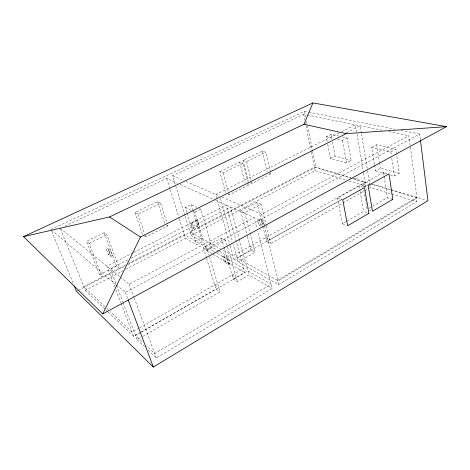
<?xml version="1.0" encoding="UTF-8"?>
<svg xmlns="http://www.w3.org/2000/svg" width="470" height="470" viewBox="0 0 470 470"><rect width="100%" height="100%" fill="white"/><g stroke="black" fill="none" stroke-linecap="round" stroke-linejoin="round"><path stroke-width="0.35" stroke-dasharray="2.35 1.76" d="M148.068 350.079L156.381 358.005L272.265 288.433L257.542 231.023M278.54 284.667L416.72 201.718L416.185 197.694L277.47 280.402L278.54 284.667L238.12 261.902L233.314 244.6M342.195 199.157L237.015 257.924L278.24 280.831L417.06 197.958L410.175 145.812M363.181 187.154L359.139 185.903L337.472 197.935L342.401 223.755L346.137 221.587M346.76 221.229L363.569 211.471L367.569 212.875M369.015 208.31L387.374 197.653L392.133 199.145M123.058 302.515L137.146 339.675L142.204 336.755M142.839 336.385L219.989 291.794L209.191 255.657M224.09 247.144L233.232 279.18L237.409 281.718L249.035 274.997L272.265 288.433M108.188 312.086L133.65 336.344L140.612 332.349M141.247 331.985L215.918 289.12L219.989 291.794M233.232 279.18L244.794 272.541L236.51 242.408M140.612 332.502L135.53 335.416L143.327 342.777M141.253 332.137L247.919 270.89L271.172 284.162L154.748 353.575L146.44 345.726M139.032 328.13L132.041 332.12L110.333 311.604M139.666 327.766L243.672 268.464L217.099 253.295M390.2 174.881L394.395 176.033L399.277 173.277L396.451 153.42M238.12 261.902L255.122 252.343L250.41 234.401M262.812 226.358L266.625 241.515L270.779 243.536L342.278 203.322M342.918 202.964L363.986 191.12M364.626 190.761L367.816 188.964M368.451 188.605L370.366 187.53L391.122 193.881M363.98 186.989L369.109 184.128M219.543 251.438L234.148 259.663L251.05 250.216L255.122 252.343M266.625 241.515L342.095 199.339M364.485 186.831L365.76 186.12L363.557 173.03M228.508 264.504L230.042 263.647L228.479 258.142L224.302 255.768L222.762 256.62L224.337 262.084L228.508 264.504L226.934 258.999L222.762 256.62M226.934 258.999L228.479 258.142M363.245 186.725L362.764 183.893L383.485 172.384L386.922 173.324M224.337 262.084L225.87 261.232L230.042 263.647M374.59 165.146L375.501 170.839L380.312 168.195L399.277 173.277M355.02 179.352L358.093 177.672M264.163 224.948L263.182 221.029L259.017 219.167L257.636 219.907L258.958 225.101L260.327 224.355L263.3 225.712M193.558 211.594L194.821 212.229L206.213 250.228L211.929 247.15L218.908 251.08M225.7 240.293L221.499 238.067L203.445 247.743L207.529 250.093L225.7 240.293L237.409 281.718M374.478 164.435L371.752 147.345L390.858 151.857L395.84 149.166L396.345 152.709M257.636 219.907L261.796 221.775L263.182 221.029M116.407 284.826L125.361 292.393L419.675 134.038L420.397 139.837M205.073 246.433L210.813 243.36M120.291 277.018L129.162 284.209L254.088 217.563L256.814 228.191M221.893 197.089L261.596 214.314L408.835 135.671L410.081 145.083M179.311 218.626L185.439 238.214L196.73 244.741L202.358 241.756L193.27 211.553M327.749 144.361L330.434 158.455L346.484 162.867L351.178 160.382L347.242 138.004L342.295 136.864M371.752 147.345L376.664 144.76L395.84 149.166M195.591 241.016L201.236 238.037M260.985 204.174L256.796 202.447L240.617 210.895L244.717 212.722L260.985 204.174L266.273 225.436M60.489 228.966L85.381 290.354L123.064 270.714M125.666 269.363L185.439 238.214M185.092 216.3L190.955 235.335L315.135 170.622L346.343 180.175M125.831 264.851L83.854 286.588L105.033 306.599M128.433 263.5L184.299 234.571L216.464 252.93M76.434 291.271L77.732 290.595M78.384 290.254L125.22 265.973M127.822 264.628L315.816 167.161L350.861 177.642M192.483 228.026L198.211 225.071L199.039 225.506L193.293 228.473L192.483 228.026L190.967 223.074L196.73 220.125L197.553 220.553L199.039 225.506M330.434 158.455L335.057 156.064L351.178 160.382M127.864 259.892L110.315 268.928L116.296 284.691M131.112 258.218L230.547 207.017L239.136 238.601M99.569 274.803L116.578 266.038L119.339 268.211L106.86 234.671L104.134 232.732L86.521 241.298L99.569 274.803L102.219 277.077L89.13 243.337L86.521 241.298M132.992 252.813L106.907 266.161L114.938 287.24M133.644 252.478L226.252 205.09L236.316 241.709M190.967 223.074L191.784 223.508L197.553 220.553M110.885 256.391L112.389 255.627L110.538 250.68L107.812 248.624L106.308 249.376L108.159 254.293L110.885 256.391L109.028 251.438L106.308 249.376M337.531 139.267L342.454 140.43L347.242 138.004M108.159 254.293L109.651 253.542L112.389 255.627M144.531 236.251L145.712 237.009L167.913 225.8L167.026 223.068M194.821 212.229L200.755 209.238L211.929 247.15M228.067 194.386L229.207 194.868L248.73 185.016L248.013 182.201M250.246 182.695L252.008 183.359L270.832 173.859L265.738 152.28L262.101 151.193L242.99 160.417L248.301 181.338M109.028 251.438L110.538 250.68M346.396 132.699L360.161 125.79L361.348 132.945M339.052 133.004L215.871 194.474L230.077 245.152M341.672 131.694L355.432 124.826L356.889 133.462M186.831 212.375L185.333 207.482L191.172 204.579L196.918 207.376M327.208 141.541L326.268 136.606L330.986 134.267L338.758 136.053M89.13 243.337L106.86 234.671M160.617 203.24L157.544 201.636L134.972 212.522L137.904 214.25L160.617 203.24L166.809 222.38M225.594 192.724L219.831 171.585L223.256 172.878L243.184 163.213L247.837 181.496M242.99 160.417L246.533 161.592L265.738 152.28M219.831 171.585L239.659 162.021L243.184 163.213M64.842 226.117L166.733 178.43L177.431 183.224M184.875 215.601L172.584 175.692L303.685 114.322L306.563 114.903M50.93 229.513L304.525 111.367L308.12 112.072M308.843 112.213L395.205 129.221M400.963 130.355L419.675 134.038M307.28 115.05L383.068 130.437M388.796 131.6L408.835 135.671M326.268 136.606L334.011 138.439M375.501 170.839L386.698 173.918M353.663 178.483L369.784 183.3M372.587 184.14L390.106 189.381M390.805 189.592L426.548 200.279M352.224 178.512L314.436 167.179L189.839 231.704L220.336 248.654M352.923 178.723L365.131 182.383L233.038 255.709L222.88 250.064M370.442 183.976L390.541 190.003M391.234 190.209L417.06 197.958M362.764 183.893L367.493 185.327M349.116 181.02L365.76 186.12M391.815 194.092L416.72 201.718M269.022 173.242L270.832 173.859M337.472 197.935L342.095 199.527M369.784 210.337L371.124 210.801M247.561 184.569L248.73 185.016M342.401 223.755L346.325 225.277M172.584 175.692L183.235 180.316M185.903 181.467L219.878 196.213M180.104 184.422L212.881 199.104M215.554 200.302L254.088 217.563M258.958 225.101L262.519 226.734M265.644 237.614L269.804 239.606M199.474 208.615L200.755 209.238M185.333 207.482L191.026 210.331M250.011 246.292L254.082 248.389M190.955 235.335L202.358 241.756M166.68 225.095L167.913 225.8M206.213 250.228L212.54 253.888M213.168 254.252L244.794 272.541M232.062 275.079L236.246 277.594M214.678 284.996L218.75 287.64M60.213 228.285L119.738 276.566M51.489 229.983L115.849 284.356M107.154 308.602L108.212 309.601M85.381 290.354L107.659 311.581M137.146 339.675L144.425 346.613M51.771 231.546L73.631 284.479M115.973 289.961L120.896 302.88M121.154 303.555L133.65 336.344M116.554 285.378L122.793 301.828M107.812 248.624L109.651 253.542M104.134 232.732L116.578 266.038M125.361 292.393L127.928 299.243M129.162 284.209L133.974 297.257M134.226 297.945L156.381 358.005M134.972 212.522L142.763 235.118M137.904 214.25L144.531 233.561M144.766 234.248L145.712 237.009M157.544 201.636L164.829 224.037M166.733 178.43L169.981 188.822M170.199 189.516L179.094 217.933M191.784 223.508L193.293 228.473M187.042 213.069L196.73 244.741M191.172 204.579L193.058 210.854M203.445 247.743L206.412 257.584M206.624 258.288L215.918 289.12M207.529 250.093L208.986 254.963M196.73 220.125L198.211 225.071M224.302 255.768L225.87 261.232M221.499 238.067L223.896 246.445M230.276 245.857L234.148 259.663M220.459 198.317L232.538 241.792M239.33 239.3L249.035 274.997M223.256 172.878L228.461 192.118M228.649 192.806L229.207 194.868M240.617 210.895L247.191 235.67M247.379 236.381L251.05 250.216M244.717 212.722L250.228 233.702M239.659 162.021L245.04 182.977M259.017 219.167L260.327 224.355M261.796 221.775L263.112 227.01M246.533 161.592L252.008 183.359M256.796 202.447L262.636 225.653M266.449 226.141L270.779 243.536M261.596 214.314L264.252 224.924M264.428 225.635L278.24 280.831M262.101 151.193L267.054 171.938M303.685 114.322L304.848 120.038M305.43 122.893L305.864 125.038M306.011 125.749L311.24 151.463M311.387 152.18L315.135 170.622M304.525 111.367L305.682 117.089M306.552 121.377L312.485 150.706M312.632 151.422L315.816 167.161M330.986 134.267L331.902 139.19M332.431 141.999L335.057 156.064M342.454 140.43L346.484 162.867M359.139 185.903L360.002 190.879M360.12 191.584L363.569 211.471M363.851 190.274L367.111 209.414M357.012 134.179L363.433 172.314M361.465 133.662L367.499 170.169M367.616 170.88L369.749 183.77M369.849 184.393L370.366 187.53M376.664 144.76L379.319 161.803M379.431 162.514L380.312 168.195M383.485 172.384L387.374 197.653M390.858 151.857L391.375 155.411M391.792 158.255L394.395 176.033"/><path stroke-width="0.7" d="M23.5 236.645L109.516 216.952L303.973 124.262L312.926 102.924L446.5 126.642L102.748 313.942L23.5 236.645L312.926 102.924M102.748 313.942L140.454 237.05L346.155 133.639L446.5 126.642M74.19 285.836L76.434 291.271L153.32 367.076L427.953 200.702L420.486 140.559M303.973 124.262L346.155 133.639M109.516 216.952L140.454 237.05M128.181 299.93L153.32 367.076M368.903 213.345L347.636 225.782L342.759 199.75L364.526 187.571L368.903 213.345M392.808 199.362L372.457 211.265L368.169 185.533L388.984 173.888L392.808 199.362"/></g></svg>
